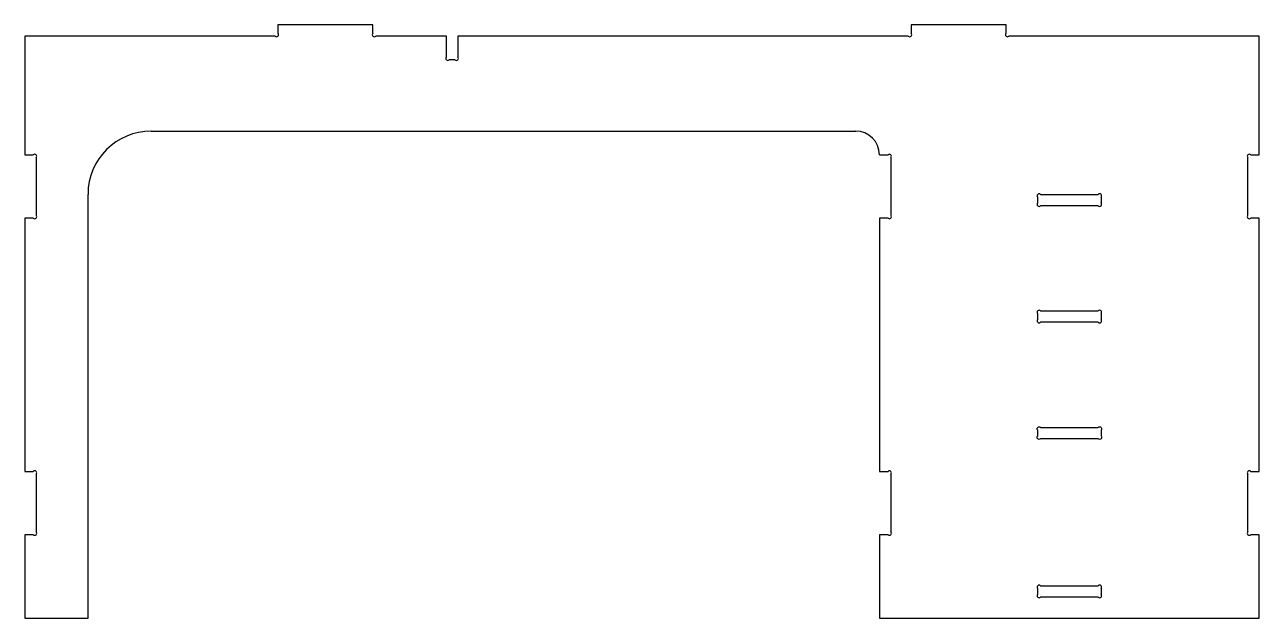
# Model space of a CAD drawing. Header units: inches. Extents: x -78 to 0, y -36.8 to 0.7.
import ezdxf

# ---------------------------------------------------------------- set-up
doc = ezdxf.new("R2010")
doc.units = ezdxf.units.IN
doc.layers.get('0').update_dxf_attribs({"linetype": 'CONTINUOUS'})

msp = doc.modelspace()

# ---------------------------------------------------------------- linework, layer by layer
for p, q in [((-62.177, 0), (-78, 0)), ((-78, 0), (-78, -7.5)), ((-56, 0.72), (-62, 0.72)), ((-62, 0.72), (-62, 0.177)), ((-56, 0.177), (-56, 0.72)), ((-51.36, 0), (-55.823, 0)), ((-51.36, -1.323), (-51.36, 0)), ((-22.177, 0), (-50.64, 0)), ((-50.64, 0), (-50.64, -1.323)), ((-16, 0.72), (-22, 0.72)), ((-22, 0.72), (-22, 0.177)), ((-16, 0.177), (-16, 0.72)), ((0, 0), (-15.823, 0)), ((0, -7.5), (0, 0)), ((-50.817, -1.5), (-51.183, -1.5)), ((-70, -6), (-25.5, -6)), ((-78, -7.5), (-77.457, -7.5)), ((-77.28, -7.677), (-77.28, -11.323)), ((-24, -7.5), (-23.457, -7.5)), ((-23.28, -7.677), (-23.28, -11.323)), ((-0.72, -11.323), (-0.72, -7.677)), ((-0.543, -7.5), (0, -7.5)), ((-74, -36.78), (-74, -10)), ((-13.823, -10), (-10.177, -10)), ((-14, -10.543), (-14, -10.177)), ((-10.177, -10.72), (-13.823, -10.72)), ((-10, -10.177), (-10, -10.543)), ((-77.457, -11.5), (-78, -11.5)), ((-78, -11.5), (-78, -27.5)), ((-23.457, -11.5), (-24, -11.5)), ((-24, -11.5), (-24, -27.5)), ((0, -11.5), (-0.543, -11.5)), ((0, -27.5), (0, -11.5)), ((-14, -17.903), (-14, -17.537)), ((-13.823, -17.36), (-10.177, -17.36)), ((-10, -17.537), (-10, -17.903)), ((-10.177, -18.08), (-13.823, -18.08)), ((-78, -27.5), (-77.457, -27.5)), ((-77.28, -27.677), (-77.28, -31.323)), ((-24, -27.5), (-23.457, -27.5)), ((-23.28, -27.677), (-23.28, -31.323)), ((-0.72, -31.323), (-0.72, -27.677)), ((-0.543, -27.5), (0, -27.5)), ((-77.457, -31.5), (-78, -31.5)), ((-78, -31.5), (-78, -36.78)), ((-23.457, -31.5), (-24, -31.5)), ((-24, -31.5), (-24, -36.78)), ((0, -31.5), (-0.543, -31.5)), ((0, -36.78), (0, -31.5)), ((-14, -35.263), (-14, -34.897)), ((-13.823, -34.72), (-10.177, -34.72)), ((-10, -34.897), (-10, -35.263)), ((-10.177, -35.44), (-13.823, -35.44)), ((-78, -36.78), (-74, -36.78)), ((-24, -36.78), (0, -36.78))]:
    msp.add_line(p, q)
msp.add_lwpolyline([(-10, -25.263, -1), (-10.177, -25.44), (-13.823, -25.44, -1), (-14, -25.263), (-14, -24.897, -1), (-13.823, -24.72), (-10.177, -24.72, -1), (-10, -24.897)], format="xyb", close=True)
for centre, radius, start, end in [((-62.088, 0.088), 0.125, -135, 45), ((-55.912, 0.088), 0.125, 135, 315), ((-22.088, 0.088), 0.125, -135, 45), ((-15.912, 0.088), 0.125, 135, 315), ((-51.272, -1.412), 0.125, 135, 315), ((-50.728, -1.412), 0.125, -135, 45), ((-70, -10), 4, 90, 180), ((-25.5, -7.5), 1.5, 0, 90), ((-77.368, -7.588), 0.125, -45, 135), ((-23.368, -7.588), 0.125, -45, 135), ((-0.632, -7.588), 0.125, 45, 225), ((-13.912, -10.088), 0.125, 45, 225), ((-10.088, -10.088), 0.125, -45, 135), ((-13.912, -10.632), 0.125, 135, 315), ((-10.088, -10.632), 0.125, -135, 45), ((-77.368, -11.412), 0.125, -135, 45), ((-23.368, -11.412), 0.125, -135, 45), ((-0.632, -11.412), 0.125, 135, 315), ((-13.912, -17.448), 0.125, 45, 225), ((-13.912, -17.992), 0.125, 135, 315), ((-10.088, -17.448), 0.125, -45, 135), ((-10.088, -17.992), 0.125, -135, 45), ((-77.368, -27.588), 0.125, -45, 135), ((-23.368, -27.588), 0.125, -45, 135), ((-0.632, -27.588), 0.125, 45, 225), ((-77.368, -31.412), 0.125, -135, 45), ((-23.368, -31.412), 0.125, -135, 45), ((-0.632, -31.412), 0.125, 135, 315), ((-13.912, -34.808), 0.125, 45, 225), ((-10.088, -34.808), 0.125, -45, 135), ((-13.912, -35.352), 0.125, 135, 315), ((-10.088, -35.352), 0.125, -135, 45)]:
    msp.add_arc(centre, radius, start, end)

doc.saveas('drawing.dxf')
